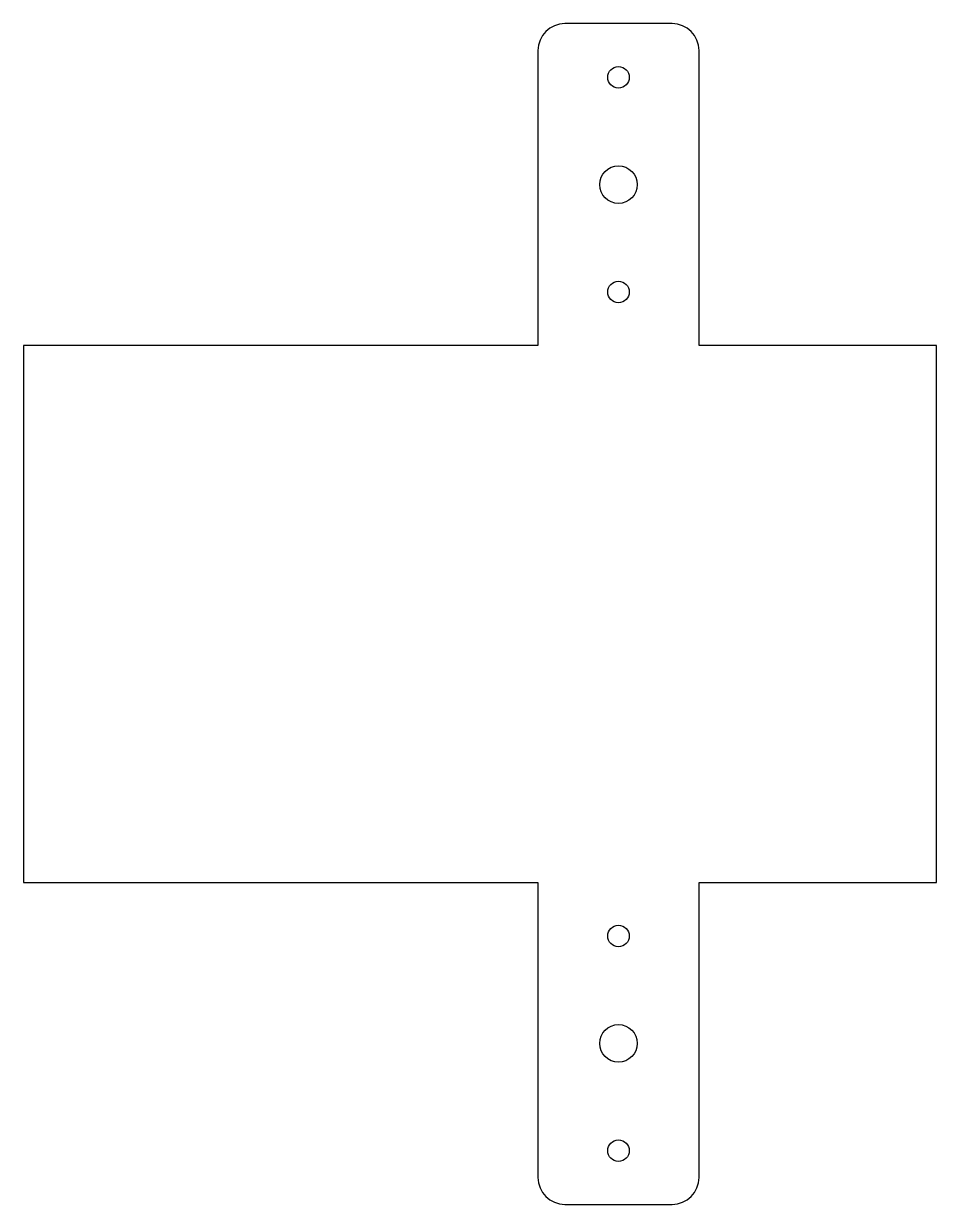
# Model space of a CAD drawing. Header units: millimetres. Extents: x -701 to -361, y 96 to 536.
import ezdxf

# ---------------------------------------------------------------- set-up
doc = ezdxf.new("R2010")
doc.units = ezdxf.units.MM

msp = doc.modelspace()

# ---------------------------------------------------------------- linework, layer by layer
at = {"color": 7, "linetype": 'Continuous', "lineweight": 25}
for p, q in [((-459.71, 535.63), (-499.71, 535.63)), ((-509.71, 525.63), (-509.71, 415.63)), ((-449.71, 415.63), (-449.71, 525.63)), ((-509.71, 415.63), (-701.3, 415.63)), ((-701.3, 415.63), (-701.3, 215.63)), ((-361.3, 415.63), (-449.71, 415.63)), ((-361.3, 215.63), (-361.3, 415.63)), ((-701.3, 215.63), (-509.71, 215.63)), ((-509.71, 215.63), (-509.71, 105.63)), ((-449.71, 215.63), (-361.3, 215.63)), ((-449.71, 105.63), (-449.71, 215.63)), ((-499.71, 95.63), (-459.71, 95.63))]:
    msp.add_line(p, q, dxfattribs=at)
for centre, radius in [((-479.71, 515.63), 4), ((-479.71, 475.63), 7), ((-479.71, 435.63), 4), ((-479.71, 195.63), 4), ((-479.71, 155.63), 7), ((-479.71, 115.63), 4)]:
    msp.add_circle(centre, radius, dxfattribs=at)
for centre, start, end in [((-499.71, 525.63), 90, 180), ((-459.71, 525.63), 0, 90), ((-499.71, 105.63), 180, 270), ((-459.71, 105.63), 270, 0)]:
    msp.add_arc(centre, 10, start, end, dxfattribs=at)

doc.saveas('drawing.dxf')
